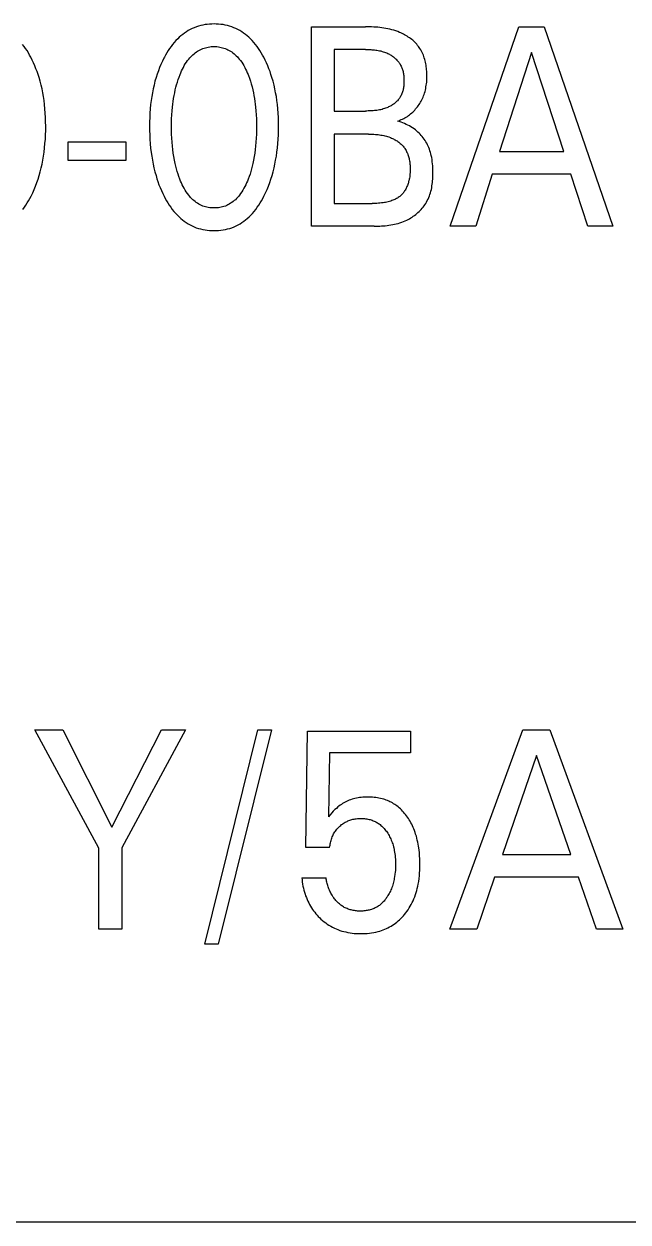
# Model space of a CAD drawing. Extents: x 0 to 420, y 0 to 297.
# Drawn here: x 166.94 to 172.1, y 192.36 to 202.58 of the extents above; entities that cross this region are included whole.
import ezdxf

# ---------------------------------------------------------------- set-up
doc = ezdxf.new("R2010")
doc.units = 0
doc.header["$LTSCALE"] = 23.1
doc.layers.add('10000_FRONT', color=7, linetype='CONTINUOUS')

msp = doc.modelspace()

# ---------------------------------------------------------------- linework, layer by layer
at = {"layer": '10000_FRONT', "color": 7, "linetype": 'CONTINUOUS'}
for p, q in [((168.45, 202.568), (168.431, 202.563)), ((168.468, 202.572), (168.45, 202.568)), ((168.487, 202.576), (168.468, 202.572)), ((168.506, 202.578), (168.487, 202.576)), ((168.525, 202.58), (168.506, 202.578)), ((168.545, 202.581), (168.525, 202.58)), ((168.564, 202.582), (168.545, 202.581)), ((168.583, 202.581), (168.564, 202.582)), ((168.603, 202.58), (168.583, 202.581)), ((168.622, 202.578), (168.603, 202.58)), ((168.641, 202.576), (168.622, 202.578)), ((168.66, 202.572), (168.641, 202.576)), ((168.679, 202.568), (168.66, 202.572)), ((168.697, 202.563), (168.679, 202.568)), ((168.267, 202.468), (168.254, 202.455)), ((168.282, 202.481), (168.267, 202.468)), ((168.297, 202.493), (168.282, 202.481)), ((168.312, 202.504), (168.297, 202.493)), ((168.328, 202.515), (168.312, 202.504)), ((168.344, 202.525), (168.328, 202.515)), ((168.361, 202.534), (168.344, 202.525)), ((168.378, 202.543), (168.361, 202.534)), ((168.395, 202.55), (168.378, 202.543)), ((168.413, 202.557), (168.395, 202.55)), ((168.431, 202.563), (168.413, 202.557)), ((168.715, 202.557), (168.697, 202.563)), ((168.733, 202.55), (168.715, 202.557)), ((168.751, 202.543), (168.733, 202.55)), ((168.768, 202.534), (168.751, 202.543)), ((168.784, 202.525), (168.768, 202.534)), ((168.801, 202.515), (168.784, 202.525)), ((168.816, 202.504), (168.801, 202.515)), ((168.832, 202.493), (168.816, 202.504)), ((168.847, 202.481), (168.832, 202.493)), ((168.861, 202.468), (168.847, 202.481)), ((168.875, 202.455), (168.861, 202.468)), ((169.395, 200.856), (169.395, 202.556)), ((169.395, 202.556), (169.857, 202.556)), ((169.875, 202.556), (169.857, 202.556)), ((169.892, 202.556), (169.875, 202.556)), ((169.909, 202.556), (169.892, 202.556)), ((169.927, 202.555), (169.909, 202.556)), ((169.944, 202.554), (169.927, 202.555)), ((169.962, 202.553), (169.944, 202.554)), ((169.979, 202.551), (169.962, 202.553)), ((169.996, 202.549), (169.979, 202.551)), ((170.014, 202.547), (169.996, 202.549)), ((170.031, 202.544), (170.014, 202.547)), ((170.048, 202.541), (170.031, 202.544)), ((170.065, 202.537), (170.048, 202.541)), ((170.082, 202.533), (170.065, 202.537)), ((170.099, 202.528), (170.082, 202.533)), ((170.115, 202.523), (170.099, 202.528)), ((170.132, 202.517), (170.115, 202.523)), ((170.148, 202.51), (170.132, 202.517)), ((170.159, 202.505), (170.148, 202.51)), ((170.17, 202.5), (170.159, 202.505)), ((170.181, 202.495), (170.17, 202.5)), ((170.191, 202.489), (170.181, 202.495)), ((170.202, 202.483), (170.191, 202.489)), ((170.212, 202.477), (170.202, 202.483)), ((170.222, 202.47), (170.212, 202.477)), ((170.232, 202.464), (170.222, 202.47)), ((170.242, 202.457), (170.232, 202.464)), ((170.581, 200.856), (171.167, 202.556)), ((171.167, 202.556), (171.382, 202.556)), ((171.382, 202.556), (171.967, 200.856)), ((166.943, 202.39), (166.93, 202.407)), ((166.956, 202.372), (166.943, 202.39)), ((166.968, 202.354), (166.956, 202.372)), ((168.185, 202.372), (168.173, 202.354)), ((168.197, 202.39), (168.185, 202.372)), ((168.21, 202.407), (168.197, 202.39)), ((168.224, 202.424), (168.21, 202.407)), ((168.238, 202.44), (168.224, 202.424)), ((168.254, 202.455), (168.238, 202.44)), ((168.434, 202.356), (168.445, 202.362)), ((168.445, 202.362), (168.456, 202.367)), ((168.456, 202.367), (168.468, 202.372)), ((168.468, 202.372), (168.479, 202.376)), ((168.479, 202.376), (168.491, 202.379)), ((168.491, 202.379), (168.503, 202.382)), ((168.503, 202.382), (168.515, 202.385)), ((168.515, 202.385), (168.527, 202.387)), ((168.527, 202.387), (168.539, 202.388)), ((168.539, 202.388), (168.552, 202.389)), ((168.552, 202.389), (168.564, 202.389)), ((168.564, 202.389), (168.576, 202.389)), ((168.576, 202.389), (168.589, 202.388)), ((168.589, 202.388), (168.601, 202.387)), ((168.601, 202.387), (168.613, 202.385)), ((168.613, 202.385), (168.625, 202.382)), ((168.625, 202.382), (168.637, 202.379)), ((168.637, 202.379), (168.649, 202.376)), ((168.649, 202.376), (168.66, 202.372)), ((168.66, 202.372), (168.672, 202.367)), ((168.672, 202.367), (168.683, 202.362)), ((168.683, 202.362), (168.694, 202.356)), ((168.89, 202.44), (168.875, 202.455)), ((168.904, 202.424), (168.89, 202.44)), ((168.918, 202.407), (168.904, 202.424)), ((168.931, 202.39), (168.918, 202.407)), ((168.944, 202.372), (168.931, 202.39)), ((168.956, 202.354), (168.944, 202.372)), ((169.59, 202.364), (169.59, 201.838)), ((169.857, 202.364), (169.59, 202.364)), ((169.857, 202.364), (169.868, 202.364)), ((169.868, 202.364), (169.879, 202.363)), ((169.879, 202.363), (169.89, 202.363)), ((169.89, 202.363), (169.901, 202.363)), ((169.901, 202.363), (169.912, 202.362)), ((169.912, 202.362), (169.923, 202.361)), ((169.923, 202.361), (169.934, 202.36)), ((169.934, 202.36), (169.945, 202.359)), ((169.945, 202.359), (169.955, 202.357)), ((170.251, 202.449), (170.242, 202.457)), ((170.26, 202.442), (170.251, 202.449)), ((170.269, 202.434), (170.26, 202.442)), ((170.278, 202.425), (170.269, 202.434)), ((170.286, 202.417), (170.278, 202.425)), ((170.294, 202.408), (170.286, 202.417)), ((170.302, 202.399), (170.294, 202.408)), ((170.309, 202.39), (170.302, 202.399)), ((170.316, 202.381), (170.309, 202.39)), ((170.322, 202.371), (170.316, 202.381)), ((170.329, 202.36), (170.322, 202.371)), ((170.335, 202.35), (170.329, 202.36)), ((166.979, 202.335), (166.968, 202.354)), ((166.99, 202.316), (166.979, 202.335)), ((167, 202.297), (166.99, 202.316)), ((167.012, 202.274), (167, 202.297)), ((167.024, 202.249), (167.012, 202.274)), ((168.123, 202.263), (168.111, 202.236)), ((168.136, 202.29), (168.123, 202.263)), ((168.14, 202.297), (168.136, 202.29)), ((168.15, 202.316), (168.14, 202.297)), ((168.161, 202.335), (168.15, 202.316)), ((168.173, 202.354), (168.161, 202.335)), ((168.328, 202.255), (168.338, 202.269)), ((168.338, 202.269), (168.349, 202.282)), ((168.349, 202.282), (168.357, 202.292)), ((168.357, 202.292), (168.365, 202.301)), ((168.365, 202.301), (168.374, 202.311)), ((168.374, 202.311), (168.383, 202.319)), ((168.383, 202.319), (168.393, 202.328)), ((168.393, 202.328), (168.403, 202.336)), ((168.403, 202.336), (168.413, 202.343)), ((168.413, 202.343), (168.423, 202.35)), ((168.423, 202.35), (168.434, 202.356)), ((168.694, 202.356), (168.705, 202.35)), ((168.705, 202.35), (168.715, 202.343)), ((168.715, 202.343), (168.725, 202.336)), ((168.725, 202.336), (168.735, 202.328)), ((168.735, 202.328), (168.745, 202.319)), ((168.745, 202.319), (168.754, 202.311)), ((168.754, 202.311), (168.763, 202.301)), ((168.763, 202.301), (168.771, 202.292)), ((168.771, 202.292), (168.779, 202.282)), ((168.779, 202.282), (168.79, 202.269)), ((168.79, 202.269), (168.8, 202.255)), ((168.967, 202.335), (168.956, 202.354)), ((168.978, 202.316), (168.967, 202.335)), ((168.988, 202.297), (168.978, 202.316)), ((169, 202.274), (168.988, 202.297)), ((169.011, 202.249), (169, 202.274)), ((169.955, 202.357), (169.966, 202.355)), ((169.966, 202.355), (169.977, 202.353)), ((169.977, 202.353), (169.988, 202.351)), ((169.988, 202.351), (169.998, 202.348)), ((169.998, 202.348), (170.009, 202.345)), ((170.009, 202.345), (170.019, 202.342)), ((170.019, 202.342), (170.029, 202.338)), ((170.029, 202.338), (170.04, 202.334)), ((170.04, 202.334), (170.047, 202.33)), ((170.047, 202.33), (170.054, 202.327)), ((170.054, 202.327), (170.061, 202.323)), ((170.061, 202.323), (170.068, 202.319)), ((170.068, 202.319), (170.075, 202.315)), ((170.075, 202.315), (170.082, 202.31)), ((170.082, 202.31), (170.088, 202.306)), ((170.088, 202.306), (170.095, 202.301)), ((170.095, 202.301), (170.101, 202.296)), ((170.101, 202.296), (170.107, 202.291)), ((170.107, 202.291), (170.113, 202.285)), ((170.113, 202.285), (170.119, 202.28)), ((170.119, 202.28), (170.125, 202.274)), ((170.125, 202.274), (170.13, 202.268)), ((170.13, 202.268), (170.135, 202.262)), ((170.135, 202.262), (170.14, 202.256)), ((170.341, 202.338), (170.335, 202.35)), ((170.346, 202.327), (170.341, 202.338)), ((170.351, 202.315), (170.346, 202.327)), ((170.355, 202.304), (170.351, 202.315)), ((170.359, 202.292), (170.355, 202.304)), ((170.363, 202.279), (170.359, 202.292)), ((170.366, 202.267), (170.363, 202.279)), ((170.369, 202.255), (170.366, 202.267)), ((171.275, 202.337), (171.002, 201.493)), ((171.55, 201.493), (171.275, 202.337)), ((167.034, 202.225), (167.024, 202.249)), ((167.044, 202.2), (167.034, 202.225)), ((167.054, 202.175), (167.044, 202.2)), ((167.063, 202.15), (167.054, 202.175)), ((168.089, 202.181), (168.079, 202.153)), ((168.099, 202.209), (168.089, 202.181)), ((168.111, 202.236), (168.099, 202.209)), ((168.274, 202.149), (168.28, 202.165)), ((168.28, 202.165), (168.287, 202.181)), ((168.287, 202.181), (168.294, 202.196)), ((168.294, 202.196), (168.302, 202.211)), ((168.302, 202.211), (168.31, 202.226)), ((168.31, 202.226), (168.319, 202.241)), ((168.319, 202.241), (168.328, 202.255)), ((168.8, 202.255), (168.809, 202.241)), ((168.809, 202.241), (168.818, 202.226)), ((168.818, 202.226), (168.826, 202.211)), ((168.826, 202.211), (168.834, 202.196)), ((168.834, 202.196), (168.841, 202.181)), ((168.841, 202.181), (168.848, 202.165)), ((168.848, 202.165), (168.854, 202.149)), ((169.022, 202.225), (169.011, 202.249)), ((169.032, 202.2), (169.022, 202.225)), ((169.042, 202.175), (169.032, 202.2)), ((169.05, 202.15), (169.042, 202.175)), ((170.14, 202.256), (170.145, 202.25)), ((170.145, 202.25), (170.149, 202.243)), ((170.149, 202.243), (170.153, 202.236)), ((170.153, 202.236), (170.157, 202.229)), ((170.157, 202.229), (170.161, 202.222)), ((170.161, 202.222), (170.164, 202.214)), ((170.164, 202.214), (170.167, 202.207)), ((170.167, 202.207), (170.17, 202.199)), ((170.17, 202.199), (170.172, 202.192)), ((170.172, 202.192), (170.175, 202.184)), ((170.175, 202.184), (170.177, 202.176)), ((170.177, 202.176), (170.178, 202.168)), ((170.178, 202.168), (170.18, 202.159)), ((170.18, 202.159), (170.181, 202.151)), ((170.371, 202.242), (170.369, 202.255)), ((170.374, 202.229), (170.371, 202.242)), ((170.375, 202.217), (170.374, 202.229)), ((170.377, 202.204), (170.375, 202.217)), ((170.378, 202.191), (170.377, 202.204)), ((170.379, 202.178), (170.378, 202.191)), ((170.38, 202.165), (170.379, 202.178)), ((170.38, 202.152), (170.38, 202.165)), ((167.071, 202.125), (167.063, 202.15)), ((167.08, 202.093), (167.071, 202.125)), ((167.088, 202.06), (167.08, 202.093)), ((167.096, 202.028), (167.088, 202.06)), ((168.052, 202.06), (168.045, 202.028)), ((168.06, 202.093), (168.052, 202.06)), ((168.07, 202.125), (168.06, 202.093)), ((168.079, 202.153), (168.07, 202.125)), ((168.238, 202.041), (168.244, 202.063)), ((168.244, 202.063), (168.251, 202.085)), ((168.251, 202.085), (168.258, 202.107)), ((168.258, 202.107), (168.265, 202.128)), ((168.265, 202.128), (168.274, 202.149)), ((168.854, 202.149), (168.857, 202.143)), ((168.857, 202.143), (168.866, 202.119)), ((168.866, 202.119), (168.874, 202.094)), ((168.874, 202.094), (168.882, 202.07)), ((168.882, 202.07), (168.889, 202.044)), ((169.058, 202.125), (169.05, 202.15)), ((169.068, 202.093), (169.058, 202.125)), ((169.076, 202.06), (169.068, 202.093)), ((169.083, 202.028), (169.076, 202.06)), ((170.181, 202.151), (170.183, 202.143)), ((170.183, 202.143), (170.183, 202.135)), ((170.183, 202.135), (170.184, 202.126)), ((170.184, 202.059), (170.183, 202.051)), ((170.184, 202.126), (170.185, 202.118)), ((170.185, 202.076), (170.184, 202.067)), ((170.184, 202.067), (170.184, 202.059)), ((170.185, 202.118), (170.185, 202.109)), ((170.185, 202.109), (170.185, 202.101)), ((170.185, 202.101), (170.185, 202.093)), ((170.185, 202.093), (170.185, 202.084)), ((170.185, 202.084), (170.185, 202.076)), ((170.373, 202.045), (170.376, 202.058)), ((170.376, 202.058), (170.377, 202.071)), ((170.377, 202.071), (170.379, 202.085)), ((170.379, 202.085), (170.38, 202.098)), ((170.381, 202.14), (170.38, 202.152)), ((170.38, 202.112), (170.381, 202.126)), ((170.38, 202.098), (170.38, 202.112)), ((170.381, 202.126), (170.381, 202.14)), ((167.102, 201.995), (167.096, 202.028)), ((167.108, 201.962), (167.102, 201.995)), ((167.113, 201.929), (167.108, 201.962)), ((168.032, 201.962), (168.027, 201.929)), ((168.038, 201.995), (168.032, 201.962)), ((168.045, 202.028), (168.038, 201.995)), ((168.219, 201.946), (168.223, 201.97)), ((168.223, 201.97), (168.228, 201.995)), ((168.228, 201.995), (168.233, 202.019)), ((168.233, 202.019), (168.238, 202.041)), ((168.889, 202.044), (168.895, 202.019)), ((168.895, 202.019), (168.9, 201.995)), ((168.9, 201.995), (168.905, 201.97)), ((168.905, 201.97), (168.909, 201.946)), ((169.09, 201.995), (169.083, 202.028)), ((169.096, 201.962), (169.09, 201.995)), ((169.1, 201.929), (169.096, 201.962)), ((170.149, 201.951), (170.144, 201.945)), ((170.153, 201.958), (170.149, 201.951)), ((170.157, 201.965), (170.153, 201.958)), ((170.161, 201.972), (170.157, 201.965)), ((170.164, 201.98), (170.161, 201.972)), ((170.167, 201.987), (170.164, 201.98)), ((170.17, 201.995), (170.167, 201.987)), ((170.173, 202.002), (170.17, 201.995)), ((170.175, 202.01), (170.173, 202.002)), ((170.177, 202.018), (170.175, 202.01)), ((170.179, 202.026), (170.177, 202.018)), ((170.18, 202.034), (170.179, 202.026)), ((170.182, 202.042), (170.18, 202.034)), ((170.183, 202.051), (170.182, 202.042)), ((170.343, 201.945), (170.348, 201.956)), ((170.348, 201.956), (170.353, 201.967)), ((170.353, 201.967), (170.357, 201.98)), ((170.357, 201.98), (170.361, 201.992)), ((170.361, 201.992), (170.365, 202.005)), ((170.365, 202.005), (170.368, 202.018)), ((170.368, 202.018), (170.371, 202.031)), ((170.371, 202.031), (170.373, 202.045)), ((167.117, 201.893), (167.113, 201.929)), ((167.121, 201.856), (167.117, 201.893)), ((167.123, 201.819), (167.121, 201.856)), ((168.019, 201.856), (168.017, 201.819)), ((168.023, 201.893), (168.019, 201.856)), ((168.027, 201.929), (168.023, 201.893)), ((168.206, 201.839), (168.209, 201.872)), ((168.209, 201.872), (168.212, 201.897)), ((168.212, 201.897), (168.215, 201.921)), ((168.215, 201.921), (168.219, 201.946)), ((168.909, 201.946), (168.913, 201.921)), ((168.913, 201.921), (168.916, 201.897)), ((168.916, 201.897), (168.919, 201.872)), ((168.919, 201.872), (168.922, 201.839)), ((169.105, 201.893), (169.1, 201.929)), ((169.108, 201.856), (169.105, 201.893)), ((169.111, 201.819), (169.108, 201.856)), ((169.977, 201.848), (169.966, 201.846)), ((169.987, 201.85), (169.977, 201.848)), ((169.998, 201.853), (169.987, 201.85)), ((170.008, 201.856), (169.998, 201.853)), ((170.019, 201.859), (170.008, 201.856)), ((170.029, 201.863), (170.019, 201.859)), ((170.04, 201.867), (170.029, 201.863)), ((170.047, 201.87), (170.04, 201.867)), ((170.054, 201.873), (170.047, 201.87)), ((170.061, 201.876), (170.054, 201.873)), ((170.068, 201.88), (170.061, 201.876)), ((170.075, 201.884), (170.068, 201.88)), ((170.082, 201.888), (170.075, 201.884)), ((170.088, 201.892), (170.082, 201.888)), ((170.095, 201.897), (170.088, 201.892)), ((170.101, 201.901), (170.095, 201.897)), ((170.107, 201.906), (170.101, 201.901)), ((170.113, 201.911), (170.107, 201.906)), ((170.119, 201.916), (170.113, 201.911)), ((170.125, 201.922), (170.119, 201.916)), ((170.13, 201.927), (170.125, 201.922)), ((170.135, 201.933), (170.13, 201.927)), ((170.14, 201.939), (170.135, 201.933)), ((170.144, 201.945), (170.14, 201.939)), ((170.277, 201.847), (170.285, 201.856)), ((170.285, 201.856), (170.293, 201.865)), ((170.293, 201.865), (170.3, 201.874)), ((170.3, 201.874), (170.307, 201.884)), ((170.307, 201.884), (170.314, 201.893)), ((170.314, 201.893), (170.321, 201.903)), ((170.321, 201.903), (170.327, 201.914)), ((170.327, 201.914), (170.333, 201.924)), ((170.333, 201.924), (170.338, 201.934)), ((170.338, 201.934), (170.343, 201.945)), ((167.125, 201.783), (167.123, 201.819)), ((167.126, 201.746), (167.125, 201.783)), ((167.127, 201.709), (167.126, 201.746)), ((168.014, 201.746), (168.013, 201.709)), ((168.015, 201.783), (168.014, 201.746)), ((168.017, 201.819), (168.015, 201.783)), ((168.201, 201.74), (168.202, 201.773)), ((168.202, 201.773), (168.203, 201.806)), ((168.203, 201.806), (168.206, 201.839)), ((168.922, 201.839), (168.924, 201.806)), ((168.924, 201.806), (168.926, 201.773)), ((168.926, 201.773), (168.927, 201.74)), ((169.113, 201.783), (169.111, 201.819)), ((169.114, 201.746), (169.113, 201.783)), ((169.115, 201.709), (169.114, 201.746)), ((169.59, 201.838), (169.857, 201.838)), ((169.868, 201.838), (169.857, 201.838)), ((169.879, 201.839), (169.868, 201.838)), ((169.89, 201.839), (169.879, 201.839)), ((169.901, 201.839), (169.89, 201.839)), ((169.912, 201.84), (169.901, 201.839)), ((169.923, 201.841), (169.912, 201.84)), ((169.934, 201.842), (169.923, 201.841)), ((169.944, 201.843), (169.934, 201.842)), ((169.955, 201.844), (169.944, 201.843)), ((169.966, 201.846), (169.955, 201.844)), ((170.129, 201.753), (170.14, 201.756)), ((170.144, 201.748), (170.129, 201.753)), ((170.14, 201.756), (170.151, 201.76)), ((170.16, 201.743), (170.144, 201.748)), ((170.151, 201.76), (170.162, 201.765)), ((170.162, 201.765), (170.173, 201.77)), ((170.173, 201.77), (170.183, 201.775)), ((170.183, 201.775), (170.194, 201.781)), ((170.194, 201.781), (170.204, 201.787)), ((170.204, 201.787), (170.214, 201.793)), ((170.214, 201.793), (170.224, 201.8)), ((170.224, 201.8), (170.233, 201.807)), ((170.233, 201.807), (170.242, 201.814)), ((170.242, 201.814), (170.251, 201.822)), ((170.251, 201.822), (170.26, 201.83)), ((170.26, 201.83), (170.269, 201.838)), ((170.269, 201.838), (170.277, 201.847)), ((167.125, 201.635), (167.127, 201.672)), ((167.127, 201.672), (167.127, 201.709)), ((168.013, 201.709), (168.014, 201.672)), ((168.014, 201.672), (168.015, 201.635)), ((168.201, 201.707), (168.201, 201.74)), ((168.201, 201.674), (168.201, 201.707)), ((168.202, 201.64), (168.201, 201.674)), ((168.927, 201.674), (168.926, 201.64)), ((168.927, 201.74), (168.927, 201.707)), ((168.927, 201.707), (168.927, 201.674)), ((169.113, 201.635), (169.114, 201.672)), ((169.114, 201.672), (169.115, 201.709)), ((170.175, 201.738), (170.16, 201.743)), ((170.19, 201.732), (170.175, 201.738)), ((170.204, 201.725), (170.19, 201.732)), ((170.218, 201.718), (170.204, 201.725)), ((170.232, 201.711), (170.218, 201.718)), ((170.245, 201.703), (170.232, 201.711)), ((170.258, 201.695), (170.245, 201.703)), ((170.271, 201.686), (170.258, 201.695)), ((170.283, 201.677), (170.271, 201.686)), ((170.295, 201.667), (170.283, 201.677)), ((170.305, 201.658), (170.295, 201.667)), ((170.314, 201.649), (170.305, 201.658)), ((170.324, 201.64), (170.314, 201.649)), ((167.117, 201.524), (167.121, 201.561)), ((167.121, 201.561), (167.124, 201.598)), ((167.124, 201.598), (167.125, 201.635)), ((167.32, 201.415), (167.32, 201.576)), ((167.32, 201.576), (167.812, 201.576)), ((167.812, 201.576), (167.812, 201.415)), ((168.015, 201.635), (168.017, 201.598)), ((168.017, 201.598), (168.019, 201.56)), ((168.019, 201.56), (168.023, 201.523)), ((168.203, 201.607), (168.202, 201.64)), ((168.206, 201.573), (168.203, 201.607)), ((168.209, 201.54), (168.206, 201.573)), ((168.922, 201.573), (168.919, 201.54)), ((168.925, 201.607), (168.922, 201.573)), ((168.926, 201.64), (168.925, 201.607)), ((169.105, 201.524), (169.109, 201.561)), ((169.109, 201.561), (169.111, 201.598)), ((169.111, 201.598), (169.113, 201.635)), ((169.59, 201.641), (169.59, 201.049)), ((169.882, 201.641), (169.59, 201.641)), ((169.882, 201.641), (169.893, 201.641)), ((169.893, 201.641), (169.905, 201.64)), ((169.905, 201.64), (169.917, 201.64)), ((169.917, 201.64), (169.929, 201.64)), ((169.929, 201.64), (169.941, 201.639)), ((169.941, 201.639), (169.953, 201.638)), ((169.953, 201.638), (169.965, 201.637)), ((169.965, 201.637), (169.976, 201.635)), ((169.976, 201.635), (169.988, 201.634)), ((169.988, 201.634), (170, 201.632)), ((170, 201.632), (170.012, 201.63)), ((170.012, 201.63), (170.023, 201.627)), ((170.023, 201.627), (170.035, 201.624)), ((170.035, 201.624), (170.046, 201.621)), ((170.046, 201.621), (170.057, 201.617)), ((170.057, 201.617), (170.069, 201.613)), ((170.069, 201.613), (170.08, 201.608)), ((170.08, 201.608), (170.087, 201.605)), ((170.087, 201.605), (170.095, 201.601)), ((170.095, 201.601), (170.103, 201.597)), ((170.103, 201.597), (170.111, 201.593)), ((170.111, 201.593), (170.118, 201.588)), ((170.118, 201.588), (170.126, 201.583)), ((170.126, 201.583), (170.133, 201.578)), ((170.133, 201.578), (170.14, 201.573)), ((170.14, 201.573), (170.147, 201.568)), ((170.147, 201.568), (170.153, 201.562)), ((170.153, 201.562), (170.16, 201.557)), ((170.16, 201.557), (170.166, 201.551)), ((170.166, 201.551), (170.172, 201.544)), ((170.172, 201.544), (170.178, 201.538)), ((170.332, 201.63), (170.324, 201.64)), ((170.341, 201.62), (170.332, 201.63)), ((170.349, 201.609), (170.341, 201.62)), ((170.357, 201.598), (170.349, 201.609)), ((170.365, 201.587), (170.357, 201.598)), ((170.372, 201.576), (170.365, 201.587)), ((170.379, 201.564), (170.372, 201.576)), ((170.385, 201.551), (170.379, 201.564)), ((170.391, 201.538), (170.385, 201.551)), ((167.103, 201.42), (167.108, 201.453)), ((167.108, 201.453), (167.113, 201.487)), ((167.113, 201.487), (167.117, 201.524)), ((168.023, 201.523), (168.027, 201.486)), ((168.027, 201.486), (168.032, 201.453)), ((168.032, 201.453), (168.038, 201.419)), ((168.212, 201.51), (168.209, 201.54)), ((168.216, 201.48), (168.212, 201.51)), ((168.221, 201.45), (168.216, 201.48)), ((168.226, 201.42), (168.221, 201.45)), ((168.907, 201.45), (168.902, 201.42)), ((168.912, 201.48), (168.907, 201.45)), ((168.916, 201.51), (168.912, 201.48)), ((168.919, 201.54), (168.916, 201.51)), ((169.09, 201.42), (169.096, 201.453)), ((169.096, 201.453), (169.101, 201.487)), ((169.101, 201.487), (169.105, 201.524)), ((170.178, 201.538), (170.183, 201.531)), ((170.183, 201.531), (170.189, 201.525)), ((170.189, 201.525), (170.194, 201.518)), ((170.194, 201.518), (170.198, 201.511)), ((170.198, 201.511), (170.203, 201.503)), ((170.203, 201.503), (170.207, 201.494)), ((170.207, 201.494), (170.211, 201.486)), ((170.211, 201.486), (170.215, 201.478)), ((170.215, 201.478), (170.218, 201.469)), ((170.218, 201.469), (170.222, 201.46)), ((170.222, 201.46), (170.224, 201.451)), ((170.224, 201.451), (170.227, 201.442)), ((170.227, 201.442), (170.229, 201.433)), ((170.397, 201.526), (170.391, 201.538)), ((170.402, 201.513), (170.397, 201.526)), ((170.406, 201.499), (170.402, 201.513)), ((170.411, 201.486), (170.406, 201.499)), ((170.414, 201.472), (170.411, 201.486)), ((170.418, 201.459), (170.414, 201.472)), ((170.422, 201.441), (170.418, 201.459)), ((170.425, 201.424), (170.422, 201.441)), ((171.002, 201.493), (171.55, 201.493)), ((167.081, 201.32), (167.089, 201.353)), ((167.089, 201.353), (167.096, 201.386)), ((167.096, 201.386), (167.103, 201.42)), ((167.812, 201.415), (167.32, 201.415)), ((168.038, 201.419), (168.044, 201.386)), ((168.044, 201.386), (168.051, 201.353)), ((168.051, 201.353), (168.06, 201.32)), ((168.233, 201.39), (168.226, 201.42)), ((168.238, 201.368), (168.233, 201.39)), ((168.244, 201.345), (168.238, 201.368)), ((168.25, 201.323), (168.244, 201.345)), ((168.884, 201.345), (168.878, 201.323)), ((168.89, 201.368), (168.884, 201.345)), ((168.895, 201.39), (168.89, 201.368)), ((168.902, 201.42), (168.895, 201.39)), ((169.068, 201.32), (169.077, 201.353)), ((169.077, 201.353), (169.084, 201.386)), ((169.084, 201.386), (169.09, 201.42)), ((170.229, 201.433), (170.231, 201.424)), ((170.231, 201.424), (170.232, 201.414)), ((170.232, 201.414), (170.234, 201.405)), ((170.234, 201.405), (170.235, 201.395)), ((170.235, 201.395), (170.236, 201.386)), ((170.236, 201.386), (170.237, 201.376)), ((170.237, 201.376), (170.237, 201.367)), ((170.237, 201.367), (170.238, 201.357)), ((170.238, 201.357), (170.238, 201.348)), ((170.238, 201.348), (170.238, 201.336)), ((170.238, 201.336), (170.238, 201.325)), ((170.427, 201.406), (170.425, 201.424)), ((170.43, 201.389), (170.427, 201.406)), ((170.431, 201.371), (170.43, 201.389)), ((170.432, 201.353), (170.431, 201.371)), ((170.433, 201.335), (170.432, 201.353)), ((167.052, 201.228), (167.062, 201.257)), ((167.062, 201.257), (167.072, 201.287)), ((167.072, 201.287), (167.081, 201.32)), ((168.06, 201.32), (168.069, 201.287)), ((168.069, 201.287), (168.077, 201.261)), ((168.077, 201.261), (168.085, 201.236)), ((168.085, 201.236), (168.094, 201.21)), ((168.257, 201.301), (168.25, 201.323)), ((168.264, 201.279), (168.257, 201.301)), ((168.272, 201.258), (168.264, 201.279)), ((168.279, 201.241), (168.272, 201.258)), ((168.286, 201.225), (168.279, 201.241)), ((168.849, 201.241), (168.842, 201.225)), ((168.855, 201.258), (168.849, 201.241)), ((168.863, 201.279), (168.855, 201.258)), ((168.871, 201.301), (168.863, 201.279)), ((168.878, 201.323), (168.871, 201.301)), ((169.04, 201.228), (169.05, 201.257)), ((169.05, 201.257), (169.059, 201.287)), ((169.059, 201.287), (169.068, 201.32)), ((170.225, 201.236), (170.223, 201.227)), ((170.227, 201.244), (170.225, 201.236)), ((170.23, 201.256), (170.227, 201.244)), ((170.232, 201.267), (170.23, 201.256)), ((170.234, 201.278), (170.232, 201.267)), ((170.235, 201.29), (170.234, 201.278)), ((170.236, 201.301), (170.235, 201.29)), ((170.237, 201.313), (170.236, 201.301)), ((170.238, 201.325), (170.237, 201.313)), ((170.429, 201.228), (170.43, 201.243)), ((170.43, 201.243), (170.431, 201.257)), ((170.431, 201.257), (170.432, 201.272)), ((170.432, 201.272), (170.433, 201.287)), ((170.433, 201.317), (170.433, 201.335)), ((170.433, 201.302), (170.433, 201.317)), ((170.433, 201.287), (170.433, 201.302)), ((170.939, 201.3), (170.798, 200.856)), ((171.611, 201.3), (170.939, 201.3)), ((171.755, 200.856), (171.611, 201.3)), ((167.002, 201.112), (167.016, 201.14)), ((167.016, 201.14), (167.029, 201.169)), ((167.029, 201.169), (167.041, 201.198)), ((167.041, 201.198), (167.052, 201.228)), ((168.094, 201.21), (168.104, 201.185)), ((168.104, 201.185), (168.115, 201.161)), ((168.115, 201.161), (168.126, 201.136)), ((168.126, 201.136), (168.138, 201.112)), ((168.293, 201.21), (168.286, 201.225)), ((168.301, 201.194), (168.293, 201.21)), ((168.309, 201.179), (168.301, 201.194)), ((168.318, 201.163), (168.309, 201.179)), ((168.327, 201.149), (168.318, 201.163)), ((168.337, 201.134), (168.327, 201.149)), ((168.348, 201.12), (168.337, 201.134)), ((168.791, 201.134), (168.78, 201.12)), ((168.801, 201.149), (168.791, 201.134)), ((168.81, 201.163), (168.801, 201.149)), ((168.819, 201.179), (168.81, 201.163)), ((168.827, 201.194), (168.819, 201.179)), ((168.835, 201.21), (168.827, 201.194)), ((168.842, 201.225), (168.835, 201.21)), ((168.99, 201.112), (169.004, 201.14)), ((169.004, 201.14), (169.017, 201.169)), ((169.017, 201.169), (169.029, 201.198)), ((169.029, 201.198), (169.04, 201.228)), ((170.177, 201.137), (170.172, 201.131)), ((170.182, 201.144), (170.177, 201.137)), ((170.187, 201.15), (170.182, 201.144)), ((170.191, 201.157), (170.187, 201.15)), ((170.196, 201.163), (170.191, 201.157)), ((170.2, 201.171), (170.196, 201.163)), ((170.204, 201.179), (170.2, 201.171)), ((170.208, 201.186), (170.204, 201.179)), ((170.211, 201.194), (170.208, 201.186)), ((170.215, 201.203), (170.211, 201.194)), ((170.218, 201.211), (170.215, 201.203)), ((170.22, 201.219), (170.218, 201.211)), ((170.223, 201.227), (170.22, 201.219)), ((170.407, 201.127), (170.411, 201.141)), ((170.411, 201.141), (170.415, 201.155)), ((170.415, 201.155), (170.419, 201.17)), ((170.419, 201.17), (170.422, 201.184)), ((170.422, 201.184), (170.424, 201.199)), ((170.424, 201.199), (170.427, 201.213)), ((170.427, 201.213), (170.429, 201.228)), ((166.946, 201.017), (166.958, 201.035)), ((166.958, 201.035), (166.97, 201.054)), ((166.97, 201.054), (166.981, 201.073)), ((166.981, 201.073), (166.992, 201.092)), ((166.992, 201.092), (167.002, 201.112)), ((168.138, 201.112), (168.148, 201.092)), ((168.148, 201.092), (168.159, 201.073)), ((168.159, 201.073), (168.17, 201.054)), ((168.17, 201.054), (168.182, 201.035)), ((168.182, 201.035), (168.195, 201.017)), ((168.356, 201.11), (168.348, 201.12)), ((168.364, 201.101), (168.356, 201.11)), ((168.373, 201.091), (168.364, 201.101)), ((168.382, 201.082), (168.373, 201.091)), ((168.392, 201.074), (168.382, 201.082)), ((168.402, 201.066), (168.392, 201.074)), ((168.412, 201.058), (168.402, 201.066)), ((168.423, 201.051), (168.412, 201.058)), ((168.434, 201.044), (168.423, 201.051)), ((168.445, 201.038), (168.434, 201.044)), ((168.456, 201.033), (168.445, 201.038)), ((168.467, 201.028), (168.456, 201.033)), ((168.672, 201.033), (168.661, 201.028)), ((168.683, 201.038), (168.672, 201.033)), ((168.694, 201.044), (168.683, 201.038)), ((168.705, 201.051), (168.694, 201.044)), ((168.716, 201.058), (168.705, 201.051)), ((168.726, 201.066), (168.716, 201.058)), ((168.736, 201.074), (168.726, 201.066)), ((168.746, 201.082), (168.736, 201.074)), ((168.755, 201.091), (168.746, 201.082)), ((168.764, 201.101), (168.755, 201.091)), ((168.772, 201.11), (168.764, 201.101)), ((168.78, 201.12), (168.772, 201.11)), ((168.933, 201.017), (168.946, 201.035)), ((168.946, 201.035), (168.958, 201.054)), ((168.958, 201.054), (168.969, 201.073)), ((168.969, 201.073), (168.98, 201.092)), ((168.98, 201.092), (168.99, 201.112)), ((169.59, 201.049), (169.913, 201.049)), ((169.926, 201.049), (169.913, 201.049)), ((169.94, 201.05), (169.926, 201.049)), ((169.953, 201.05), (169.94, 201.05)), ((169.967, 201.051), (169.953, 201.05)), ((169.98, 201.052), (169.967, 201.051)), ((169.994, 201.054), (169.98, 201.052)), ((170.007, 201.055), (169.994, 201.054)), ((170.018, 201.057), (170.007, 201.055)), ((170.029, 201.059), (170.018, 201.057)), ((170.04, 201.061), (170.029, 201.059)), ((170.051, 201.064), (170.04, 201.061)), ((170.062, 201.067), (170.051, 201.064)), ((170.073, 201.07), (170.062, 201.067)), ((170.083, 201.074), (170.073, 201.07)), ((170.091, 201.077), (170.083, 201.074)), ((170.099, 201.08), (170.091, 201.077)), ((170.107, 201.083), (170.099, 201.08)), ((170.114, 201.087), (170.107, 201.083)), ((170.122, 201.091), (170.114, 201.087)), ((170.129, 201.095), (170.122, 201.091)), ((170.136, 201.1), (170.129, 201.095)), ((170.143, 201.105), (170.136, 201.1)), ((170.149, 201.109), (170.143, 201.105)), ((170.155, 201.115), (170.149, 201.109)), ((170.161, 201.12), (170.155, 201.115)), ((170.167, 201.125), (170.161, 201.12)), ((170.172, 201.131), (170.167, 201.125)), ((170.357, 201.029), (170.364, 201.039)), ((170.364, 201.039), (170.371, 201.05)), ((170.371, 201.05), (170.377, 201.061)), ((170.377, 201.061), (170.384, 201.074)), ((170.384, 201.074), (170.391, 201.087)), ((170.391, 201.087), (170.397, 201.1)), ((170.397, 201.1), (170.402, 201.114)), ((170.402, 201.114), (170.407, 201.127)), ((166.932, 200.999), (166.946, 201.017)), ((168.195, 201.017), (168.208, 200.999)), ((168.208, 200.999), (168.222, 200.981)), ((168.222, 200.981), (168.237, 200.965)), ((168.237, 200.965), (168.252, 200.949)), ((168.252, 200.949), (168.266, 200.935)), ((168.266, 200.935), (168.28, 200.922)), ((168.479, 201.024), (168.467, 201.028)), ((168.491, 201.02), (168.479, 201.024)), ((168.503, 201.017), (168.491, 201.02)), ((168.515, 201.015), (168.503, 201.017)), ((168.527, 201.013), (168.515, 201.015)), ((168.539, 201.012), (168.527, 201.013)), ((168.552, 201.011), (168.539, 201.012)), ((168.564, 201.011), (168.552, 201.011)), ((168.576, 201.011), (168.564, 201.011)), ((168.589, 201.012), (168.576, 201.011)), ((168.601, 201.013), (168.589, 201.012)), ((168.613, 201.015), (168.601, 201.013)), ((168.625, 201.017), (168.613, 201.015)), ((168.637, 201.02), (168.625, 201.017)), ((168.649, 201.024), (168.637, 201.02)), ((168.661, 201.028), (168.649, 201.024)), ((168.848, 200.922), (168.863, 200.935)), ((168.863, 200.935), (168.877, 200.949)), ((168.877, 200.949), (168.892, 200.965)), ((168.892, 200.965), (168.906, 200.981)), ((168.906, 200.981), (168.92, 200.999)), ((168.92, 200.999), (168.933, 201.017)), ((170.243, 200.926), (170.254, 200.933)), ((170.254, 200.933), (170.265, 200.94)), ((170.265, 200.94), (170.275, 200.948)), ((170.275, 200.948), (170.286, 200.955)), ((170.286, 200.955), (170.296, 200.964)), ((170.296, 200.964), (170.305, 200.972)), ((170.305, 200.972), (170.315, 200.981)), ((170.315, 200.981), (170.324, 200.99)), ((170.324, 200.99), (170.332, 200.999)), ((170.332, 200.999), (170.341, 201.009)), ((170.341, 201.009), (170.349, 201.019)), ((170.349, 201.019), (170.357, 201.029)), ((168.28, 200.922), (168.295, 200.91)), ((168.295, 200.91), (168.31, 200.898)), ((168.31, 200.898), (168.326, 200.887)), ((168.326, 200.887), (168.342, 200.877)), ((168.342, 200.877), (168.359, 200.867)), ((168.359, 200.867), (168.376, 200.858)), ((168.376, 200.858), (168.394, 200.851)), ((168.394, 200.851), (168.412, 200.843)), ((168.412, 200.843), (168.43, 200.837)), ((168.43, 200.837), (168.449, 200.832)), ((168.449, 200.832), (168.468, 200.828)), ((168.468, 200.828), (168.487, 200.824)), ((168.642, 200.824), (168.661, 200.828)), ((168.661, 200.828), (168.68, 200.832)), ((168.68, 200.832), (168.698, 200.837)), ((168.698, 200.837), (168.717, 200.843)), ((168.717, 200.843), (168.735, 200.851)), ((168.735, 200.851), (168.752, 200.858)), ((168.752, 200.858), (168.769, 200.867)), ((168.769, 200.867), (168.786, 200.877)), ((168.786, 200.877), (168.802, 200.887)), ((168.802, 200.887), (168.818, 200.898)), ((168.818, 200.898), (168.834, 200.91)), ((168.834, 200.91), (168.848, 200.922)), ((169.93, 200.856), (169.395, 200.856)), ((169.93, 200.856), (169.946, 200.856)), ((169.946, 200.856), (169.962, 200.857)), ((169.962, 200.857), (169.978, 200.857)), ((169.978, 200.857), (169.994, 200.858)), ((169.994, 200.858), (170.01, 200.859)), ((170.01, 200.859), (170.026, 200.86)), ((170.026, 200.86), (170.042, 200.862)), ((170.042, 200.862), (170.057, 200.864)), ((170.057, 200.864), (170.073, 200.866)), ((170.073, 200.866), (170.089, 200.869)), ((170.089, 200.869), (170.104, 200.872)), ((170.104, 200.872), (170.12, 200.876)), ((170.12, 200.876), (170.135, 200.88)), ((170.135, 200.88), (170.151, 200.884)), ((170.151, 200.884), (170.166, 200.889)), ((170.166, 200.889), (170.181, 200.895)), ((170.181, 200.895), (170.195, 200.901)), ((170.195, 200.901), (170.21, 200.908)), ((170.21, 200.908), (170.221, 200.913)), ((170.221, 200.913), (170.232, 200.919)), ((170.232, 200.919), (170.243, 200.926)), ((170.798, 200.856), (170.581, 200.856)), ((171.967, 200.856), (171.755, 200.856)), ((168.487, 200.824), (168.506, 200.821)), ((168.506, 200.821), (168.525, 200.819)), ((168.525, 200.819), (168.545, 200.818)), ((168.545, 200.818), (168.564, 200.818)), ((168.564, 200.818), (168.583, 200.818)), ((168.583, 200.818), (168.603, 200.819)), ((168.603, 200.819), (168.622, 200.821)), ((168.622, 200.821), (168.642, 200.824)), ((167.58, 195.548), (167.033, 196.556)), ((167.033, 196.556), (167.272, 196.556)), ((167.272, 196.556), (167.692, 195.726)), ((167.692, 195.726), (168.115, 196.556)), ((168.321, 196.556), (167.776, 195.549)), ((168.115, 196.556), (168.321, 196.556)), ((168.485, 194.729), (168.939, 196.556)), ((169.055, 196.556), (168.6, 194.729)), ((168.939, 196.556), (169.055, 196.556)), ((169.348, 195.553), (169.361, 196.547)), ((169.361, 196.547), (170.242, 196.547)), ((170.242, 196.547), (170.242, 196.361)), ((170.577, 194.856), (171.201, 196.556)), ((171.201, 196.556), (171.43, 196.556)), ((171.43, 196.556), (172.054, 194.856)), ((169.551, 196.361), (169.54, 195.814)), ((170.242, 196.361), (169.551, 196.361)), ((171.317, 196.337), (171.026, 195.493)), ((171.609, 195.493), (171.317, 196.337)), ((169.651, 195.921), (169.64, 195.914)), ((169.661, 195.928), (169.651, 195.921)), ((169.672, 195.934), (169.661, 195.928)), ((169.683, 195.94), (169.672, 195.934)), ((169.694, 195.946), (169.683, 195.94)), ((169.706, 195.951), (169.694, 195.946)), ((169.718, 195.956), (169.706, 195.951)), ((169.73, 195.961), (169.718, 195.956)), ((169.742, 195.965), (169.73, 195.961)), ((169.755, 195.969), (169.742, 195.965)), ((169.767, 195.972), (169.755, 195.969)), ((169.78, 195.975), (169.767, 195.972)), ((169.793, 195.977), (169.78, 195.975)), ((169.807, 195.979), (169.793, 195.977)), ((169.821, 195.981), (169.807, 195.979)), ((169.835, 195.982), (169.821, 195.981)), ((169.849, 195.983), (169.835, 195.982)), ((169.863, 195.984), (169.849, 195.983)), ((169.877, 195.984), (169.863, 195.984)), ((169.891, 195.984), (169.877, 195.984)), ((169.904, 195.983), (169.891, 195.984)), ((169.918, 195.983), (169.904, 195.983)), ((169.932, 195.981), (169.918, 195.983)), ((169.945, 195.98), (169.932, 195.981)), ((169.959, 195.978), (169.945, 195.98)), ((169.972, 195.975), (169.959, 195.978)), ((169.986, 195.972), (169.972, 195.975)), ((169.999, 195.969), (169.986, 195.972)), ((170.012, 195.965), (169.999, 195.969)), ((170.023, 195.962), (170.012, 195.965)), ((170.034, 195.958), (170.023, 195.962)), ((170.044, 195.953), (170.034, 195.958)), ((170.055, 195.949), (170.044, 195.953)), ((170.065, 195.944), (170.055, 195.949)), ((170.076, 195.939), (170.065, 195.944)), ((170.086, 195.933), (170.076, 195.939)), ((170.096, 195.927), (170.086, 195.933)), ((170.106, 195.921), (170.096, 195.927)), ((170.115, 195.915), (170.106, 195.921)), ((169.554, 195.831), (169.54, 195.814)), ((169.569, 195.848), (169.554, 195.831)), ((169.582, 195.862), (169.569, 195.848)), ((169.596, 195.876), (169.582, 195.862)), ((169.608, 195.887), (169.596, 195.876)), ((169.62, 195.899), (169.608, 195.887)), ((169.63, 195.906), (169.62, 195.899)), ((169.64, 195.914), (169.63, 195.906)), ((170.124, 195.908), (170.115, 195.915)), ((170.135, 195.9), (170.124, 195.908)), ((170.145, 195.892), (170.135, 195.9)), ((170.155, 195.883), (170.145, 195.892)), ((170.164, 195.874), (170.155, 195.883)), ((170.173, 195.864), (170.164, 195.874)), ((170.182, 195.854), (170.173, 195.864)), ((170.191, 195.844), (170.182, 195.854)), ((170.199, 195.834), (170.191, 195.844)), ((170.207, 195.824), (170.199, 195.834)), ((170.215, 195.813), (170.207, 195.824)), ((169.612, 195.709), (169.618, 195.716)), ((169.618, 195.716), (169.625, 195.723)), ((169.625, 195.723), (169.632, 195.729)), ((169.632, 195.729), (169.639, 195.736)), ((169.639, 195.736), (169.646, 195.742)), ((169.646, 195.742), (169.653, 195.748)), ((169.653, 195.748), (169.66, 195.753)), ((169.66, 195.753), (169.667, 195.758)), ((169.667, 195.758), (169.675, 195.763)), ((169.675, 195.763), (169.683, 195.768)), ((169.683, 195.768), (169.691, 195.772)), ((169.691, 195.772), (169.699, 195.776)), ((169.699, 195.776), (169.707, 195.78)), ((169.707, 195.78), (169.715, 195.783)), ((169.715, 195.783), (169.724, 195.786)), ((169.724, 195.786), (169.733, 195.789)), ((169.733, 195.789), (169.741, 195.792)), ((169.741, 195.792), (169.75, 195.794)), ((169.75, 195.794), (169.759, 195.796)), ((169.759, 195.796), (169.769, 195.797)), ((169.769, 195.797), (169.778, 195.799)), ((169.778, 195.799), (169.788, 195.8)), ((169.788, 195.8), (169.798, 195.8)), ((169.798, 195.8), (169.807, 195.801)), ((169.807, 195.801), (169.817, 195.801)), ((169.817, 195.801), (169.827, 195.801)), ((169.827, 195.801), (169.837, 195.8)), ((169.837, 195.8), (169.847, 195.8)), ((169.847, 195.8), (169.857, 195.799)), ((169.857, 195.799), (169.867, 195.797)), ((169.867, 195.797), (169.877, 195.795)), ((169.877, 195.795), (169.887, 195.793)), ((169.887, 195.793), (169.897, 195.791)), ((169.897, 195.791), (169.906, 195.788)), ((169.906, 195.788), (169.914, 195.785)), ((169.914, 195.785), (169.922, 195.782)), ((169.922, 195.782), (169.93, 195.779)), ((169.93, 195.779), (169.938, 195.775)), ((169.938, 195.775), (169.945, 195.771)), ((169.945, 195.771), (169.953, 195.767)), ((169.953, 195.767), (169.96, 195.763)), ((169.96, 195.763), (169.967, 195.758)), ((169.967, 195.758), (169.974, 195.754)), ((169.974, 195.754), (169.981, 195.749)), ((169.981, 195.749), (169.989, 195.742)), ((169.989, 195.742), (169.996, 195.736)), ((169.996, 195.736), (170.003, 195.729)), ((170.003, 195.729), (170.01, 195.722)), ((170.01, 195.722), (170.017, 195.714)), ((170.017, 195.714), (170.023, 195.707)), ((170.223, 195.801), (170.215, 195.813)), ((170.23, 195.789), (170.223, 195.801)), ((170.238, 195.777), (170.23, 195.789)), ((170.244, 195.764), (170.238, 195.777)), ((170.251, 195.751), (170.244, 195.764)), ((170.257, 195.738), (170.251, 195.751)), ((170.263, 195.725), (170.257, 195.738)), ((170.269, 195.712), (170.263, 195.725)), ((169.56, 195.604), (169.563, 195.614)), ((169.563, 195.614), (169.566, 195.625)), ((169.566, 195.625), (169.569, 195.634)), ((169.569, 195.634), (169.573, 195.643)), ((169.573, 195.643), (169.577, 195.652)), ((169.577, 195.652), (169.581, 195.66)), ((169.581, 195.66), (169.585, 195.669)), ((169.585, 195.669), (169.59, 195.677)), ((169.59, 195.677), (169.595, 195.686)), ((169.595, 195.686), (169.6, 195.693)), ((169.6, 195.693), (169.606, 195.701)), ((169.606, 195.701), (169.612, 195.709)), ((170.023, 195.707), (170.029, 195.699)), ((170.029, 195.699), (170.035, 195.691)), ((170.035, 195.691), (170.041, 195.683)), ((170.041, 195.683), (170.047, 195.674)), ((170.047, 195.674), (170.053, 195.664)), ((170.053, 195.664), (170.058, 195.655)), ((170.058, 195.655), (170.063, 195.645)), ((170.063, 195.645), (170.068, 195.635)), ((170.068, 195.635), (170.073, 195.626)), ((170.073, 195.626), (170.077, 195.616)), ((170.077, 195.616), (170.081, 195.605)), ((170.274, 195.699), (170.269, 195.712)), ((170.28, 195.682), (170.274, 195.699)), ((170.285, 195.666), (170.28, 195.682)), ((170.291, 195.649), (170.285, 195.666)), ((170.295, 195.632), (170.291, 195.649)), ((170.299, 195.615), (170.295, 195.632)), ((170.303, 195.598), (170.299, 195.615)), ((167.58, 194.856), (167.58, 195.548)), ((167.776, 195.549), (167.776, 194.856)), ((169.551, 195.553), (169.348, 195.553)), ((169.551, 195.553), (169.553, 195.563)), ((169.553, 195.563), (169.554, 195.573)), ((169.554, 195.573), (169.556, 195.584)), ((169.556, 195.584), (169.558, 195.594)), ((169.558, 195.594), (169.56, 195.604)), ((170.081, 195.605), (170.085, 195.594)), ((170.085, 195.594), (170.089, 195.583)), ((170.089, 195.583), (170.092, 195.572)), ((170.092, 195.572), (170.096, 195.56)), ((170.096, 195.56), (170.098, 195.549)), ((170.098, 195.549), (170.101, 195.537)), ((170.101, 195.537), (170.103, 195.526)), ((170.103, 195.526), (170.105, 195.514)), ((170.105, 195.514), (170.107, 195.499)), ((170.307, 195.581), (170.303, 195.598)), ((170.31, 195.563), (170.307, 195.581)), ((170.314, 195.532), (170.31, 195.563)), ((170.317, 195.507), (170.314, 195.532)), ((170.107, 195.499), (170.109, 195.484)), ((170.109, 195.484), (170.111, 195.469)), ((170.111, 195.469), (170.112, 195.454)), ((170.112, 195.454), (170.113, 195.439)), ((170.113, 195.439), (170.113, 195.424)), ((170.113, 195.424), (170.113, 195.409)), ((170.113, 195.409), (170.113, 195.392)), ((170.319, 195.482), (170.317, 195.507)), ((170.32, 195.457), (170.319, 195.482)), ((170.321, 195.432), (170.32, 195.457)), ((170.321, 195.407), (170.321, 195.432)), ((170.321, 195.383), (170.321, 195.407)), ((171.026, 195.493), (171.609, 195.493)), ((170.105, 195.304), (170.103, 195.292)), ((170.108, 195.325), (170.105, 195.304)), ((170.11, 195.342), (170.108, 195.325)), ((170.112, 195.358), (170.11, 195.342)), ((170.113, 195.375), (170.112, 195.358)), ((170.113, 195.392), (170.113, 195.375)), ((170.314, 195.288), (170.317, 195.312)), ((170.317, 195.312), (170.319, 195.335)), ((170.319, 195.335), (170.32, 195.359)), ((170.32, 195.359), (170.321, 195.383)), ((169.313, 195.294), (169.315, 195.276)), ((169.313, 195.294), (169.521, 195.294)), ((169.315, 195.276), (169.317, 195.259)), ((169.317, 195.259), (169.32, 195.241)), ((169.32, 195.241), (169.323, 195.224)), ((169.323, 195.224), (169.327, 195.207)), ((169.327, 195.207), (169.331, 195.19)), ((169.522, 195.284), (169.521, 195.294)), ((169.524, 195.275), (169.522, 195.284)), ((169.525, 195.266), (169.524, 195.275)), ((169.527, 195.256), (169.525, 195.266)), ((169.53, 195.247), (169.527, 195.256)), ((169.532, 195.237), (169.53, 195.247)), ((169.535, 195.228), (169.532, 195.237)), ((169.538, 195.218), (169.535, 195.228)), ((169.541, 195.209), (169.538, 195.218)), ((169.545, 195.199), (169.541, 195.209)), ((170.082, 195.211), (170.078, 195.201)), ((170.086, 195.223), (170.082, 195.211)), ((170.089, 195.234), (170.086, 195.223)), ((170.093, 195.245), (170.089, 195.234)), ((170.096, 195.257), (170.093, 195.245)), ((170.099, 195.268), (170.096, 195.257)), ((170.101, 195.28), (170.099, 195.268)), ((170.103, 195.292), (170.101, 195.28)), ((170.294, 195.186), (170.299, 195.204)), ((170.299, 195.204), (170.303, 195.222)), ((170.303, 195.222), (170.307, 195.241)), ((170.307, 195.241), (170.311, 195.264)), ((170.311, 195.264), (170.314, 195.288)), ((170.959, 195.3), (170.808, 194.856)), ((171.675, 195.3), (170.959, 195.3)), ((171.828, 194.856), (171.675, 195.3)), ((169.331, 195.19), (169.336, 195.173)), ((169.336, 195.173), (169.341, 195.156)), ((169.341, 195.156), (169.346, 195.14)), ((169.346, 195.14), (169.352, 195.125)), ((169.352, 195.125), (169.358, 195.11)), ((169.358, 195.11), (169.365, 195.095)), ((169.549, 195.19), (169.545, 195.199)), ((169.553, 195.181), (169.549, 195.19)), ((169.557, 195.172), (169.553, 195.181)), ((169.562, 195.163), (169.557, 195.172)), ((169.567, 195.154), (169.562, 195.163)), ((169.572, 195.145), (169.567, 195.154)), ((169.577, 195.136), (169.572, 195.145)), ((169.582, 195.129), (169.577, 195.136)), ((169.587, 195.122), (169.582, 195.129)), ((169.592, 195.115), (169.587, 195.122)), ((169.598, 195.108), (169.592, 195.115)), ((169.603, 195.101), (169.598, 195.108)), ((169.609, 195.095), (169.603, 195.101)), ((170.021, 195.103), (170.015, 195.096)), ((170.026, 195.11), (170.021, 195.103)), ((170.032, 195.117), (170.026, 195.11)), ((170.037, 195.125), (170.032, 195.117)), ((170.042, 195.132), (170.037, 195.125)), ((170.048, 195.142), (170.042, 195.132)), ((170.054, 195.151), (170.048, 195.142)), ((170.059, 195.161), (170.054, 195.151)), ((170.064, 195.171), (170.059, 195.161)), ((170.069, 195.181), (170.064, 195.171)), ((170.073, 195.191), (170.069, 195.181)), ((170.078, 195.201), (170.073, 195.191)), ((170.263, 195.099), (170.27, 195.116)), ((170.27, 195.116), (170.277, 195.133)), ((170.277, 195.133), (170.283, 195.151)), ((170.283, 195.151), (170.289, 195.168)), ((170.289, 195.168), (170.294, 195.186)), ((169.365, 195.095), (169.372, 195.081)), ((169.372, 195.081), (169.379, 195.066)), ((169.379, 195.066), (169.387, 195.052)), ((169.387, 195.052), (169.396, 195.038)), ((169.396, 195.038), (169.404, 195.025)), ((169.404, 195.025), (169.413, 195.012)), ((169.413, 195.012), (169.423, 195)), ((169.423, 195), (169.433, 194.987)), ((169.615, 195.089), (169.609, 195.095)), ((169.621, 195.083), (169.615, 195.089)), ((169.627, 195.077), (169.621, 195.083)), ((169.634, 195.071), (169.627, 195.077)), ((169.64, 195.066), (169.634, 195.071)), ((169.647, 195.06), (169.64, 195.066)), ((169.654, 195.055), (169.647, 195.06)), ((169.661, 195.051), (169.654, 195.055)), ((169.668, 195.046), (169.661, 195.051)), ((169.676, 195.042), (169.668, 195.046)), ((169.684, 195.038), (169.676, 195.042)), ((169.692, 195.034), (169.684, 195.038)), ((169.7, 195.031), (169.692, 195.034)), ((169.709, 195.028), (169.7, 195.031)), ((169.717, 195.025), (169.709, 195.028)), ((169.726, 195.022), (169.717, 195.025)), ((169.735, 195.02), (169.726, 195.022)), ((169.744, 195.018), (169.735, 195.02)), ((169.753, 195.016), (169.744, 195.018)), ((169.762, 195.014), (169.753, 195.016)), ((169.771, 195.013), (169.762, 195.014)), ((169.78, 195.012), (169.771, 195.013)), ((169.789, 195.011), (169.78, 195.012)), ((169.798, 195.011), (169.789, 195.011)), ((169.808, 195.011), (169.798, 195.011)), ((169.817, 195.011), (169.808, 195.011)), ((169.826, 195.011), (169.817, 195.011)), ((169.835, 195.011), (169.826, 195.011)), ((169.844, 195.012), (169.835, 195.011)), ((169.853, 195.013), (169.844, 195.012)), ((169.863, 195.014), (169.853, 195.013)), ((169.872, 195.015), (169.863, 195.014)), ((169.881, 195.017), (169.872, 195.015)), ((169.889, 195.019), (169.881, 195.017)), ((169.898, 195.021), (169.889, 195.019)), ((169.907, 195.024), (169.898, 195.021)), ((169.915, 195.027), (169.907, 195.024)), ((169.923, 195.03), (169.915, 195.027)), ((169.931, 195.033), (169.923, 195.03)), ((169.939, 195.037), (169.931, 195.033)), ((169.946, 195.041), (169.939, 195.037)), ((169.954, 195.045), (169.946, 195.041)), ((169.961, 195.05), (169.954, 195.045)), ((169.968, 195.054), (169.961, 195.05)), ((169.975, 195.059), (169.968, 195.054)), ((169.982, 195.065), (169.975, 195.059)), ((169.989, 195.07), (169.982, 195.065)), ((169.996, 195.077), (169.989, 195.07)), ((170.002, 195.083), (169.996, 195.077)), ((170.009, 195.089), (170.002, 195.083)), ((170.015, 195.096), (170.009, 195.089)), ((170.201, 194.994), (170.211, 195.008)), ((170.211, 195.008), (170.221, 195.022)), ((170.221, 195.022), (170.23, 195.037)), ((170.23, 195.037), (170.239, 195.052)), ((170.239, 195.052), (170.248, 195.067)), ((170.248, 195.067), (170.256, 195.083)), ((170.256, 195.083), (170.263, 195.099)), ((169.433, 194.987), (169.444, 194.976)), ((169.444, 194.976), (169.454, 194.964)), ((169.454, 194.964), (169.466, 194.953)), ((169.466, 194.953), (169.477, 194.942)), ((169.477, 194.942), (169.49, 194.931)), ((169.49, 194.931), (169.503, 194.92)), ((169.503, 194.92), (169.517, 194.909)), ((169.517, 194.909), (169.531, 194.899)), ((169.531, 194.899), (169.545, 194.89)), ((170.088, 194.89), (170.101, 194.899)), ((170.101, 194.899), (170.113, 194.907)), ((170.113, 194.907), (170.125, 194.917)), ((170.125, 194.917), (170.137, 194.926)), ((170.137, 194.926), (170.148, 194.936)), ((170.148, 194.936), (170.159, 194.947)), ((170.159, 194.947), (170.17, 194.958)), ((170.17, 194.958), (170.18, 194.969)), ((170.18, 194.969), (170.19, 194.98)), ((170.19, 194.98), (170.201, 194.994)), ((167.776, 194.856), (167.58, 194.856)), ((169.545, 194.89), (169.56, 194.881)), ((169.56, 194.881), (169.575, 194.873)), ((169.575, 194.873), (169.591, 194.865)), ((169.591, 194.865), (169.606, 194.858)), ((169.606, 194.858), (169.622, 194.852)), ((169.622, 194.852), (169.639, 194.846)), ((169.639, 194.846), (169.655, 194.84)), ((169.655, 194.84), (169.672, 194.836)), ((169.672, 194.836), (169.688, 194.832)), ((169.688, 194.832), (169.706, 194.828)), ((169.706, 194.828), (169.725, 194.825)), ((169.725, 194.825), (169.743, 194.822)), ((169.743, 194.822), (169.761, 194.82)), ((169.761, 194.82), (169.78, 194.819)), ((169.78, 194.819), (169.798, 194.818)), ((169.798, 194.818), (169.817, 194.818)), ((169.817, 194.818), (169.835, 194.818)), ((169.835, 194.818), (169.854, 194.819)), ((169.854, 194.819), (169.872, 194.82)), ((169.872, 194.82), (169.891, 194.822)), ((169.891, 194.822), (169.909, 194.825)), ((169.909, 194.825), (169.927, 194.828)), ((169.927, 194.828), (169.946, 194.831)), ((169.946, 194.831), (169.964, 194.836)), ((169.964, 194.836), (169.978, 194.84)), ((169.978, 194.84), (169.993, 194.845)), ((169.993, 194.845), (170.007, 194.85)), ((170.007, 194.85), (170.021, 194.855)), ((170.021, 194.855), (170.035, 194.861)), ((170.035, 194.861), (170.048, 194.868)), ((170.048, 194.868), (170.062, 194.875)), ((170.062, 194.875), (170.075, 194.882)), ((170.075, 194.882), (170.088, 194.89)), ((170.808, 194.856), (170.577, 194.856)), ((172.054, 194.856), (171.828, 194.856)), ((168.6, 194.729), (168.485, 194.729)), ((182.263, 192.356), (148.763, 192.356))]:
    msp.add_line(p, q, dxfattribs=at)

doc.saveas('drawing.dxf')
